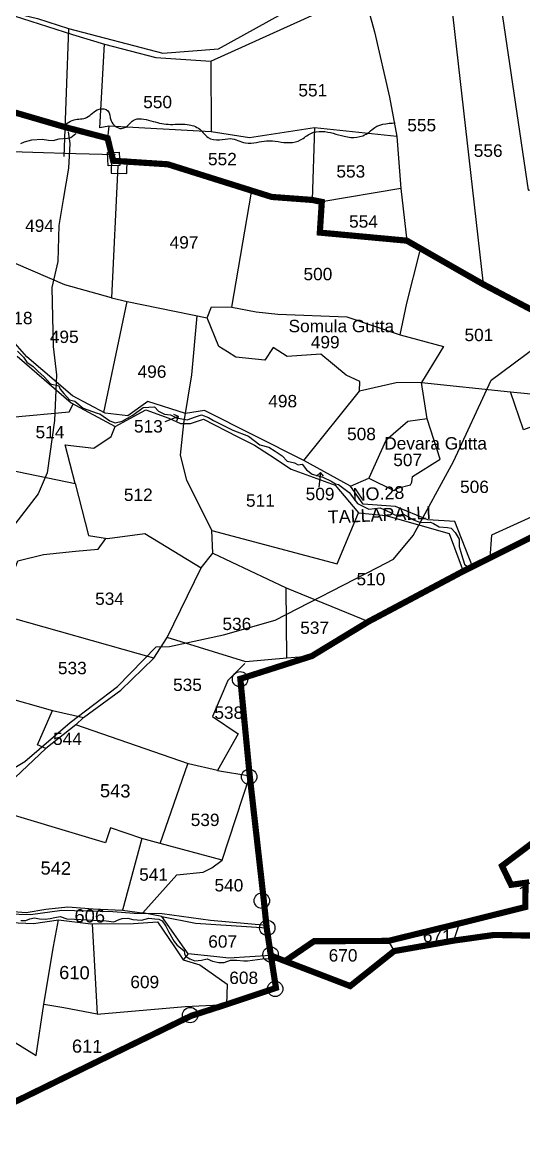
# Model space of a CAD drawing. Header units: inches. Extents: x 215816 to 245985, y 1583903 to 1595496.
# Drawn here: x 220695 to 221506, y 1588283 to 1590080 of the extents above; entities that cross this region are included whole.
import ezdxf
from ezdxf.enums import TextEntityAlignment as Align

# ---------------------------------------------------------------- set-up
doc = ezdxf.new("R2010")
doc.units = ezdxf.units.IN
doc.header["$MEASUREMENT"] = 0
doc.linetypes.add('ACAD_ISO03W100', pattern=[30, 12, -18])
for name, color, linetype in [('BOUNDRY STONES', 240, 'Continuous'), ('PLOT', 7, 'Continuous'), ('PLOTS', 7, 'Continuous'), ('PLOTS NO', 7, 'Continuous'), ('ROAD', 1, 'Continuous'), ('ROADS', 1, 'Continuous'), ('STREAM', 4, 'Continuous'), ('STREAMS', 4, 'Continuous'), ('text1', 7, 'Continuous'), ('VILLAGE BOUNDARY STONES', 1, 'Continuous'), ('VILLAGE BOUNDRY', 5, 'Continuous')]:
    doc.layers.add(name, color=color, linetype=linetype)
doc.styles.get("Standard").update_dxf_attribs({"font": 'arial.ttf'})

# ---------------------------------------------------------------- blocks, each defined once
blk = doc.blocks.new('gdggfg')
at = {"layer": 'PLOTS NO'}
for points in [[(18501.3, 7805), (18515.5, 7835.3)], [(18497.2, 7814.7), (18501.3, 7805), (18512.2, 7809.6)]]:
    blk.add_lwpolyline(points, dxfattribs=at)

msp = doc.modelspace()

# ---------------------------------------------------------------- linework, layer by layer
at = {"layer": 'BOUNDRY STONES'}
msp.add_lwpolyline([(220864.34506, 1589857.73589), (220838.88165, 1589858.09433), (220838.55962, 1589835.21738), (220864.02303, 1589834.85893)], close=True, dxfattribs=at)
for centre in [(221046.99121, 1589016.6987), (221061.74017, 1588858.9085), (221082.2285, 1588658.4612), (221091.0102, 1588614.41805), (221096.44055, 1588571.39719), (221103.75193, 1588515.78344), (220966.26985, 1588473.42234)]:
    msp.add_circle(centre, 12.44164, dxfattribs=at)
at = {"layer": 'PLOT'}
for points in [[(219980.70673, 1590303.22211), (220161.95275, 1590205.24688), (220161.95275, 1590205.24688), (220160.77104, 1590196.08048), (220270.14692, 1590154.93593), (220354.18088, 1590130.11704), (220422.45151, 1590132.06704), (220504.90738, 1590122.19147), (220506.48836, 1590126.22143), (220655.919, 1590093.91973), (220681.41645, 1590089.779), (220775.74683, 1590059.66695), (220827.49119, 1590044.03478), (220910.48306, 1590022.4097), (220999.61691, 1590016.56996), (221246.79659, 1590128.68537), (221250.07572, 1590173.51226), (221287.59178, 1590195.76013), (221328.44821, 1590203.21339), (221346.47002, 1590193.81542), (221364.56013, 1590151.3499), (221385.16282, 1590140.84836), (221464.19307, 1590136.98893), (221506.65162, 1590136.07903)], [(221246.79659, 1590128.68537), (221264.36183, 1590063.72728), (221288.55859, 1589958.51765), (221300.6315, 1589894.57407), (221306.92301, 1589810.59942), (221316.75146, 1589726.13343)], [(221385.16282, 1590140.84836), (221439.93303, 1589655.79921)], [(221464.19307, 1590136.98893), (221513.20159, 1589807.56846), (221620.38908, 1589812.86546)], [(221300.6315, 1589894.57407), (221167.17863, 1589908.4376), (221062.09611, 1589892.6477), (221000.31976, 1589902.04434), (220834.70389, 1589911.3394), (220820.20973, 1589908.70145), (220827.49119, 1590044.03478)], [(220999.61691, 1590016.56996), (221000.31976, 1589902.04434)], [(220834.70389, 1589911.3394), (220832.75809, 1589891.86069)], [(221167.17863, 1589908.4376), (221163.56399, 1589792.03261)], [(221306.92301, 1589810.59942), (221179.19478, 1589788.86147)]]:
    msp.add_lwpolyline(points, dxfattribs=at)
at = {"layer": 'PLOTS'}
for points in [[(220524.40606, 1589807.87101), (220522.2253, 1589840.50114), (220603.23958, 1589849.92404), (220641.91832, 1589871.65421), (220781.40602, 1589866.94836), (220845.51099, 1589865.73952)], [(220849.20262, 1589847.09055), (220838.99634, 1589633.39431), (220763.2959, 1589654.48328), (220656.81349, 1589700.67117), (220588.46189, 1589713.56347)], [(221422.97455, 1589198.89524), (221394.4772, 1589271.78056), (221350.96299, 1589274.32801), (221298.2095, 1589296.00789), (221246.11377, 1589299.69978), (221225.80539, 1589329.11579), (221150.25887, 1589370.53896), (220989.43721, 1589451.36682), (220958.85516, 1589446.56293), (220897.55852, 1589465.90794), (220865.58191, 1589442.91744), (220828.97439, 1589446.84642), (220776.04558, 1589475.36644), (220702.19507, 1589538.12696), (220679.30171, 1589564.26128), (220633.49642, 1589626.58009), (220622.30879, 1589641.80103), (220588.46189, 1589713.56347), (220543.90672, 1589795.58112), (220524.40606, 1589807.87101), (220443.58766, 1589831.78812)], [(220838.99634, 1589633.39431), (220864.47435, 1589627.53079), (220993.88187, 1589601.20286), (221000.61164, 1589619.14102), (221033.4512, 1589618.44753), (221065.64725, 1589804.36812)], [(221033.4512, 1589618.44753), (221072.78641, 1589611.18567), (221108.21885, 1589607.39878), (221219.54951, 1589603.01333), (221305.72682, 1589573.79002), (221316.7998, 1589625.18644), (221337.98192, 1589708.01825)], [(220826.75033, 1589448.04483), (220864.47435, 1589627.53079)], [(220976.88943, 1589604.65996), (220968.31232, 1589509.05736), (220955.75772, 1589430.13504), (220949.94435, 1589378.9332), (220960.09995, 1589338.66888), (221001.3427, 1589257.32176), (221203.99594, 1589203.21808), (221238.80175, 1589286.13263)], [(221150.25887, 1589370.53896), (221240.04029, 1589482.8062), (221240.96008, 1589498.0592), (221218.5494, 1589508.7085), (221177.66278, 1589542.39939), (221122.99524, 1589538.72611), (221100.4059, 1589553.37063), (221087.19032, 1589532.98544), (221040.02525, 1589537.7803), (221026.51322, 1589546.19065), (221012.80009, 1589554.72618), (220993.88187, 1589601.20286)], [(221340.63621, 1589496.46077), (221484.4872, 1589481.75339), (221544.64016, 1589475.60332), (221552.1764, 1589598.95271)], [(221305.72682, 1589573.79002), (221376.00149, 1589554.67807), (221340.63621, 1589496.46077), (221299.50865, 1589496.33513), (221240.04029, 1589482.8062)], [(220686.43979, 1589539.16356), (220773.86654, 1589463.72842), (220844.79459, 1589425.50801), (220894.5937, 1589452.44709), (220931.58291, 1589439.01259), (220950.5007, 1589430.13707), (220967.04952, 1589430.13068), (220987.78327, 1589437.54185), (221042.36445, 1589409.52878), (221070.38374, 1589395.30308), (221094.52714, 1589379.48783), (221129.72496, 1589356.43135), (221200.94293, 1589330.58845), (221238.80175, 1589286.13263), (221282.52608, 1589281.42075), (221385.27814, 1589252.66484), (221400.67341, 1589210.47444), (221407.68005, 1589191.2729)], [(221349.76735, 1589437.79598), (221340.63621, 1589496.46077)], [(221559.40326, 1589372.83512), (221531.56025, 1589429.63078), (221505.57196, 1589419.93395), (221484.4872, 1589481.75339)], [(220479.05673, 1589381.2204), (220673.64304, 1589355.40531), (220681.58137, 1589415.24203), (220677.16962, 1589440.36026), (220770.49705, 1589449.34133), (220777.26336, 1589461.89801)], [(220673.64304, 1589355.40531), (220780.1454, 1589333.266), (220763.85984, 1589395.99967), (220810.38556, 1589390.68749), (220838.60933, 1589409.40917), (220844.79459, 1589425.50801)], [(221225.80539, 1589329.11579), (221255.11255, 1589341.82098), (221295.83235, 1589321.94822), (221301.38194, 1589325.73001), (221322.40263, 1589331.07547), (221324.69523, 1589335.64541), (221326.01091, 1589344.68287), (221370.38969, 1589372.62958), (221349.76735, 1589437.79598), (221318.51139, 1589433.48536), (221282.87543, 1589402.95925), (221255.11255, 1589341.82098)], [(221559.40326, 1589372.83512), (221542.554, 1589323.27081), (221524.69337, 1589282.06497), (221453.49921, 1589249.96404), (221450.95794, 1589212.84138)], [(220780.1454, 1589333.266), (220801.97726, 1589249.1674), (220832.66545, 1589244.19747), (220892.8679, 1589252.17409), (220984.14757, 1589196.89139), (221003.11877, 1589220.40047), (221001.3427, 1589257.32176)], [(220907.63664, 1589050.80275), (220654.94848, 1589121.81113), (220687.30132, 1589208.0193), (220729.02735, 1589218.73136), (220780.70479, 1589223.67972), (220817.23518, 1589227.17768), (220830.12432, 1589244.60901)], [(221003.11877, 1589220.40047), (221121.65533, 1589164.45844), (221254.9409, 1589110.04742)], [(221122.62026, 1589050.6068), (221056.52996, 1589044.64538), (220928.88818, 1589084.3069), (220984.14757, 1589196.89139)], [(221163.19938, 1589054.26708), (221122.62026, 1589050.6068), (221121.65533, 1589164.45844)], [(221010.35694, 1588869.00566), (220963.45143, 1588879.76098), (220781.19619, 1588943.18634), (220793.92149, 1588954.57954), (220854.1854, 1588999.11022), (220907.63664, 1589050.80275), (220928.88818, 1589084.3069)], [(220655.04154, 1589060.18653), (220678.91458, 1589056.65201), (220659.79125, 1588989.9626), (220743.44292, 1588965.97529), (220793.92149, 1588954.57954)], [(221054.67886, 1589042.0825), (221027.44154, 1589014.88929), (221002.47323, 1588956.52486), (221043.71376, 1588928.36762), (221010.35694, 1588869.00566), (221062.58479, 1588860.64126)], [(220732.71376, 1588904.7172), (220633.34354, 1588810.75494), (220592.34338, 1588776.95818), (220624.964, 1588901.61392), (220649.80504, 1588989.89124), (220659.79125, 1588989.9626)], [(220781.19619, 1588943.18634), (220732.71376, 1588904.7172), (220719.2118, 1588910.33626), (220743.44292, 1588965.97529)], [(221017.91729, 1588723.96772), (220917.81039, 1588751.03713), (220962.69793, 1588880.02319)], [(220920.45221, 1588632.70632), (220889.87307, 1588638.66768), (220944.79932, 1588700.35385), (220987.52166, 1588704.41659), (221001.48462, 1588711.67885), (221017.91729, 1588723.96772), (221062.58479, 1588860.64126)], [(220888.00542, 1588759.09655), (220837.6091, 1588776.07116), (220829.54023, 1588752.1153), (220633.34354, 1588810.75494)], [(220592.34338, 1588776.95818), (220551.98276, 1588715.33873), (220590.17494, 1588701.74812), (220664.82908, 1588646.35423), (220673.27462, 1588641.35196), (220700.79523, 1588639.12895), (220732.60223, 1588644.8557), (220768.45742, 1588648.49489), (220809.1553, 1588645.25193), (220856.57702, 1588642.86945)], [(220917.81039, 1588751.03713), (220888.00542, 1588759.09655), (220856.57702, 1588642.86945), (220892.57136, 1588638.14165)], [(220365.01388, 1588498.71876), (220307.17036, 1588405.31055), (220319.86876, 1588341.1605), (220327.61751, 1588302.0152), (220335.5398, 1588303.58341), (220368.53757, 1588297.15161), (220372.45278, 1588299.21483), (220410.51236, 1588292.50044), (220444.37359, 1588282.99563), (220450.94666, 1588306.41242), (220561.94845, 1588311.90682), (220640.98817, 1588312.66411), (220660.77728, 1588443.16756), (220717.34623, 1588408.02835), (220729.46338, 1588490.82748), (220745.32188, 1588584.43145), (220753.2058, 1588627.32279)], [(220663.23891, 1588623.7099), (220712.71824, 1588621.44025), (220753.2058, 1588627.32279), (220805.74962, 1588620.74578), (220874.84299, 1588621.64564), (220913.20282, 1588624.33194), (220940.88635, 1588583.62084), (220954.93433, 1588562.96204), (220981.74759, 1588554.70992), (221026.06608, 1588523.33276), (221025.15338, 1588490.6294)], [(220807.86502, 1588620.77333), (220815.88365, 1588474.66613), (220761.80244, 1588485.13666), (220729.42848, 1588490.6215)], [(220963.24647, 1588572.72436), (220920.45221, 1588632.70632), (220974.94565, 1588622.0829), (221090.07943, 1588614.31061)], [(221392.72361, 1588593.8858), (221401.77666, 1588621.62617)], [(221286.74891, 1588593.40952), (221296.08056, 1588576.90111)], [(221096.8275, 1588569.66228), (221028.7905, 1588565.38357), (221004.30634, 1588568.12574), (220963.24647, 1588572.72436), (220954.93433, 1588562.96204)], [(220815.88365, 1588474.66613), (220957.95786, 1588487.13067), (221025.15338, 1588490.6294)]]:
    msp.add_lwpolyline(points, dxfattribs=at)
at = {"layer": 'ROAD'}
for points in [[(219949.70432, 1590225.59094), (220034.65165, 1590210.82844), (220108.50786, 1590194.13434), (220162.95763, 1590200.06777), (220167.45295, 1590201.79121), (220304.83697, 1590156.46777), (220360.53023, 1590137.52223), (220457.58397, 1590136.74115), (220585.07299, 1590117.78216), (220719.59739, 1590085.79515), (220769.75598, 1590069.43872), (220922.19819, 1590029.24046), (221012.07106, 1590036.4194), (221216.94671, 1590150.04885), (221271.75981, 1590207.32322), (221337.10661, 1590210.24094), (221443.9936, 1590162.67858), (221543.79643, 1590134.11394)], [(220769.75598, 1590069.43872), (220761.90549, 1589862.37114)]]:
    msp.add_lwpolyline(points, dxfattribs=at)
at = {"layer": 'ROADS', "color": 1}
for points in [[(220768.97024, 1589902.35981), (220771.54535, 1589883.3176), (220769.62237, 1589843.51059), (220761.0697, 1589792.56163), (220754.01405, 1589750.53057), (220752.13014, 1589692.37007), (220742.68024, 1589650.28571), (220744.75251, 1589555.12824), (220749.9021, 1589508.918), (220746.81869, 1589435.08108), (220734.73101, 1589350.81655), (220720.26893, 1589316.80614), (220627.97191, 1589197.58173), (220626.13945, 1589141.24721), (220614.29563, 1589098.51572), (220609.59859, 1589056.21806), (220588.86567, 1589011.2284), (220580.61573, 1588933.37868), (220562.98653, 1588868.40818), (220547.88134, 1588787.59083), (220522.73879, 1588769.77855), (220444.94254, 1588736.82752)], [(220544.58016, 1588785.2521), (220556.70782, 1588787.00449), (220597.41657, 1588823.20131), (220698.85766, 1588883.49344), (220771.96653, 1588946.47116), (220848.84044, 1589004.82019), (220911.06452, 1589068.97254), (220932.87759, 1589069.68688), (221020.1464, 1589088.65658), (221103.59878, 1589111.99512), (221269.46736, 1589197.60924), (221295.3174, 1589210.95191), (221327.13277, 1589249.07109), (221392.18612, 1589369.0194), (221453.34485, 1589500.74049), (221526.7187, 1589554.66962), (221595.93541, 1589584.28653)], [(221499.86189, 1588678.26634), (221611.0517, 1588741.3588), (221734.48213, 1588811.39696), (221806.41128, 1588834.65175), (221893.69832, 1588872.58599)], [(221089.66334, 1588618.25239), (220999.13397, 1588626.66696), (220921.24794, 1588637.45191), (220875.48886, 1588637.88137), (220840.97771, 1588640.32723), (220758.90794, 1588642.8277), (220708.00001, 1588635.3128), (220670.86769, 1588636.50806)]]:
    msp.add_lwpolyline(points, dxfattribs=at)
at = {"layer": 'STREAM'}
msp.add_spline([(220757.60143, 1589908.75218), (220778.41075, 1589921.48506), (220798.86387, 1589925.39606), (220818.89119, 1589938.84347), (220833.25665, 1589936.29976), (220838.2875, 1589920.22396), (220855.34965, 1589907.68315), (220867.79208, 1589914.60898), (220874.27075, 1589920.70644), (220902.54364, 1589920.09493), (220930.73818, 1589914.42146), (220961.69335, 1589914.11735), (220981.72835, 1589906.39329), (220995.25967, 1589893.13273), (221013.62209, 1589889.26859), (221031.35141, 1589891.18436), (221055.65754, 1589884.40046), (221073.81958, 1589885.02403), (221089.93241, 1589887.73073), (221127.38434, 1589884.71892), (221145.00512, 1589889.06555), (221161.21912, 1589899.71963), (221179.63865, 1589902.97776), (221215.24896, 1589895.01234), (221226.39112, 1589893.2615), (221245.39709, 1589895.98371), (221255.82262, 1589901.88269), (221265.23725, 1589909.42277), (221278.13753, 1589914.49543), (221297.73002, 1589916.68175)], degree=3, dxfattribs=at)
at = {"layer": 'STREAMS', "color": 4}
for points in [[(220692.57812, 1589883.24849), (220698.3796, 1589885.96882), (220710.26565, 1589889.3818), (220726.94185, 1589890.08105), (220736.88903, 1589888.54003), (220744.67543, 1589888.43042), (220754.52599, 1589891.09375), (220767.62264, 1589891.999), (220773.40222, 1589893.16303), (220781.12285, 1589899.43664)], [(220686.87098, 1589547.18845), (220696.58979, 1589537.44186), (220702.24988, 1589529.67431), (220712.4834, 1589522.3229), (220720.07296, 1589515.00879), (220730.28264, 1589505.97599), (220740.22152, 1589494.78483), (220753.63685, 1589491.47279), (220755.96269, 1589485.91442), (220761.8731, 1589478.86413), (220771.10123, 1589468.40375), (220779.48963, 1589466.60394), (220793.27411, 1589455.35865), (220815.99195, 1589446.87055), (220820.30793, 1589446.08902), (220836.36682, 1589434.44581), (220844.98207, 1589431.68185), (220856.31886, 1589434.40521), (220873.28146, 1589444.01647), (220890.28482, 1589456.51009), (220908.56466, 1589457.21373), (220914.95579, 1589450.15666), (220924.74917, 1589445.69439), (220934.5897, 1589444.59492), (220944.13596, 1589439.6556), (220961.39687, 1589436.28951), (220975.16414, 1589440.90056), (220984.83194, 1589444.60836), (220995.82356, 1589439.88905), (221004.17139, 1589435.20686), (221035.08156, 1589419.8289), (221060.41952, 1589409.62218), (221078.97703, 1589395.90728), (221093.34366, 1589391.86115), (221103.5939, 1589385.71072), (221115.02229, 1589377.86205), (221123.07566, 1589369.34012), (221135.05915, 1589366.76892), (221140.78011, 1589363.32502), (221147.2862, 1589364.43464), (221154.37155, 1589355.44582), (221163.64683, 1589348.34816), (221180.65048, 1589343.78447), (221194.26222, 1589337.34646), (221201.17145, 1589332.92479), (221206.20175, 1589331.65277), (221223.2153, 1589318.79637), (221237.14545, 1589300.82211), (221255.53023, 1589291.91457), (221273.58661, 1589293.82256), (221290.07216, 1589286.6234), (221298.66036, 1589281.93792), (221311.18543, 1589283.68351), (221319.05592, 1589279.24831), (221327.64074, 1589274.32262), (221338.63912, 1589270.08364), (221355.23643, 1589270.81096), (221359.77249, 1589268.58494), (221369.07162, 1589263.16859), (221382.51738, 1589262.01836), (221388.27553, 1589261.21661), (221395.144, 1589253.91257), (221401.48798, 1589243.49271), (221401.55929, 1589231.47951), (221405.22549, 1589218.69492), (221409.80936, 1589202.7743), (221418.8409, 1589195.43981)], [(220692.41833, 1588626.59733), (220700.4906, 1588626.4837), (220706.79002, 1588629.19443), (220714.39348, 1588630.89874), (220722.44489, 1588629.30337), (220731.9881, 1588628.34569), (220739.91183, 1588629.38688), (220747.18576, 1588631.09582), (220756.10948, 1588632.94627), (220766.60421, 1588629.34044), (220778.95022, 1588628.50795), (220830.22181, 1588625.96627), (220843.05052, 1588624.30365), (220851.34318, 1588628.13897), (220856.30843, 1588629.71576), (220865.37607, 1588630.08216), (220873.58279, 1588627.82591), (220887.40937, 1588626.80794), (220899.48397, 1588630.09607), (220908.86473, 1588629.30533), (220915.44502, 1588628.55401), (220921.00676, 1588625.6763), (220926.65215, 1588617.03395), (220930.98423, 1588608.73947), (220940.31191, 1588592.47057), (220944.52093, 1588587.1418), (220948.10585, 1588584.29201), (220956.61624, 1588577.53442), (220957.04315, 1588572.75301), (220958.79514, 1588568.44691), (220965.82319, 1588564.39592), (220973.68665, 1588561.15643), (220984.74271, 1588562.31818), (220993.67338, 1588564.66248), (221002.34891, 1588560.58831), (221012.86432, 1588558.46421), (221021.10367, 1588558.51297), (221031.70019, 1588562.15121), (221041.74928, 1588562.00975), (221053.10937, 1588561.35579), (221059.20463, 1588561.26999), (221083.38147, 1588564.23069), (221097.06878, 1588565.02601)]]:
    msp.add_lwpolyline(points, dxfattribs=at)
at = {"layer": 'VILLAGE BOUNDARY STONES'}
msp.add_lwpolyline([(220832.42069, 1589868.56512), (220851.46512, 1589869.41545), (220852.42611, 1589847.89263), (220833.38168, 1589847.0423)], close=True, dxfattribs=at)
at = {"layer": 'VILLAGE BOUNDRY', "linetype": 'ACAD_ISO03W100', "const_width": 10}
for points in [[(221531.93635, 1589607.28742), (221439.93303, 1589655.79921), (221316.75146, 1589726.13343), (221175.9912, 1589739.194), (221179.19478, 1589788.86147), (221163.56399, 1589792.03261), (221098.29403, 1589796.85652), (220930.20627, 1589849.68055), (220841.66161, 1589855.42106), (220832.75809, 1589891.86069), (220764.5345, 1589909.65663), (220474.5531, 1589994.1337), (220534.43517, 1589869.81604), (220474.5531, 1589994.1337), (220395.42508, 1589919.34978), (220474.5531, 1589994.1337), (220236.00912, 1590013.04947), (220120.94429, 1590062.50581), (220082.22241, 1590071.44026), (219943, 1590104)], [(221096.8275, 1588569.66228), (221090.07943, 1588614.31061), (221085.23416, 1588660.2111), (221062.58479, 1588860.64126), (221047.40252, 1589017.3697), (221163.19938, 1589054.26708), (221254.9409, 1589110.04742), (221407.1057, 1589190.98666), (221611.77634, 1589292.98874), (221559.40326, 1589372.83512), (221613.17883, 1589397.98333), (221740.12412, 1589460.13495), (221848.74283, 1589496.93939), (221978.08503, 1589491.03498)], [(221533.68061, 1588762.3325), (221470.63277, 1588714.7593), (221485.40628, 1588684.16416), (221509.12636, 1588687.40688), (221508.47397, 1588669.80028), (221508.35604, 1588648.13712), (221401.77666, 1588621.62617), (221286.74891, 1588593.40952), (221166.65009, 1588592.90662), (221119.67029, 1588560.7526)], [(220640.98817, 1588312.66411), (220850.35212, 1588414.94178), (220968.1039, 1588472.27632), (221025.15338, 1588490.6294), (221105.03173, 1588517.24793), (221096.8275, 1588569.66228), (221119.67029, 1588560.7526), (221225.13435, 1588520.35573), (221296.08056, 1588576.90111), (221392.72361, 1588593.8858), (221457.94051, 1588603.06441), (221518.44384, 1588601.9697)]]:
    msp.add_lwpolyline(points, dxfattribs=at)

# ---------------------------------------------------------------- block references
at = {"layer": 'PLOTS NO', "xscale": 0.7040403779441003, "yscale": 0.7040403779441003, "zscale": 0.7040403779441003}
for p, rotation in [((234129.7262, 1584333.89704), 135.9470735329918), ((231704.40307, 1598786.82002), 198.9972830018873)]:
    msp.add_blockref('gdggfg', p, dxfattribs=dict(at, rotation=rotation))

# ---------------------------------------------------------------- texts
at = {"layer": 'PLOTS NO'}
for s, p in [('551', (221164.60153, 1589969.45776)), ('550', (220913.67978, 1589950.39275)), ('555', (221340.80266, 1589912.97607)), ('556', (221448.29902, 1589871.7304)), ('552', (221018.4184, 1589858.15162)), ('553', (221226.12161, 1589838.22601)), ('554', (221246.60114, 1589757.15722))]:
    msp.add_text(s, height=20, dxfattribs=at).set_placement(p, align=Align.MIDDLE_CENTER)
for s, p in [('494', (220699.31543, 1589740.3332)), ('497', (220933.02097, 1589713.29752)), ('500', (221149.60398, 1589662.11343)), ('518', (220664.76427, 1589591.01967)), ('Somula Gutta', (221125.39779, 1589578.05165)), ('495', (220739.25348, 1589560.58934)), ('499', (221161.40974, 1589551.95689)), ('501', (221410.01052, 1589563.6004)), ('496', (220881.23583, 1589504.35033)), ('498', (221092.65239, 1589456.59299)), ('514', (220716.22208, 1589406.47887)), ('513', (220875.368, 1589415.81462)), ('508', (221220.06598, 1589403.41454)), ('Devara Gutta', (221280.18995, 1589388.2833)), ('507', (221294.78118, 1589361.45935)), ('506', (221402.82454, 1589317.96008)), ('512', (220859.04349, 1589305.06878)), ('509', (221153.09534, 1589306.36798)), ('511', (221056.54383, 1589295.70888)), ('510', (221235.34966, 1589168.59945)), ('534', (220812.59084, 1589136.94257)), ('536', (221018.46933, 1589096.23437)), ('537', (221144.31682, 1589089.99564)), ('533', (220752.3874, 1589024.82415)), ('535', (220938.63027, 1588997.66674)), ('538', (221005.43932, 1588952.6417)), ('544', (220744.55089, 1588910.35114)), ('539', (220967.14757, 1588779.22114)), ('541', (220883.78034, 1588690.73591)), ('540', (221005.60919, 1588673.4264)), ('607', (220995.52864, 1588582.45571)), ('671', (221342.69878, 1588591.33749)), ('670', (221190.24909, 1588560.03463)), ('609', (220869.49754, 1588516.9615)), ('608', (221029.56288, 1588523.70901))]:
    msp.add_text(s, height=20, dxfattribs=at).set_placement(p)
for s, p in [('543', (220820.20825, 1588825.92824)), ('542', (220724.11828, 1588700.81711)), ('606', (220779.06947, 1588623.60695)), ('610', (220754.24982, 1588531.81866)), ('611', (220774.8304, 1588412.74016))]:
    msp.add_text(s, height=21.189139, rotation=359.19351371, dxfattribs=at).set_placement(p)
at = {"layer": 'text1', "insert": (221185.70701, 1589323.72843), "char_height": 20.7076402, "width": 169.5185501, "attachment_point": 1, "rotation": 2.5565452}
msp.add_mtext('\\pxqc;NO.28 TALLAPALLI', dxfattribs=at)

doc.saveas('drawing.dxf')
